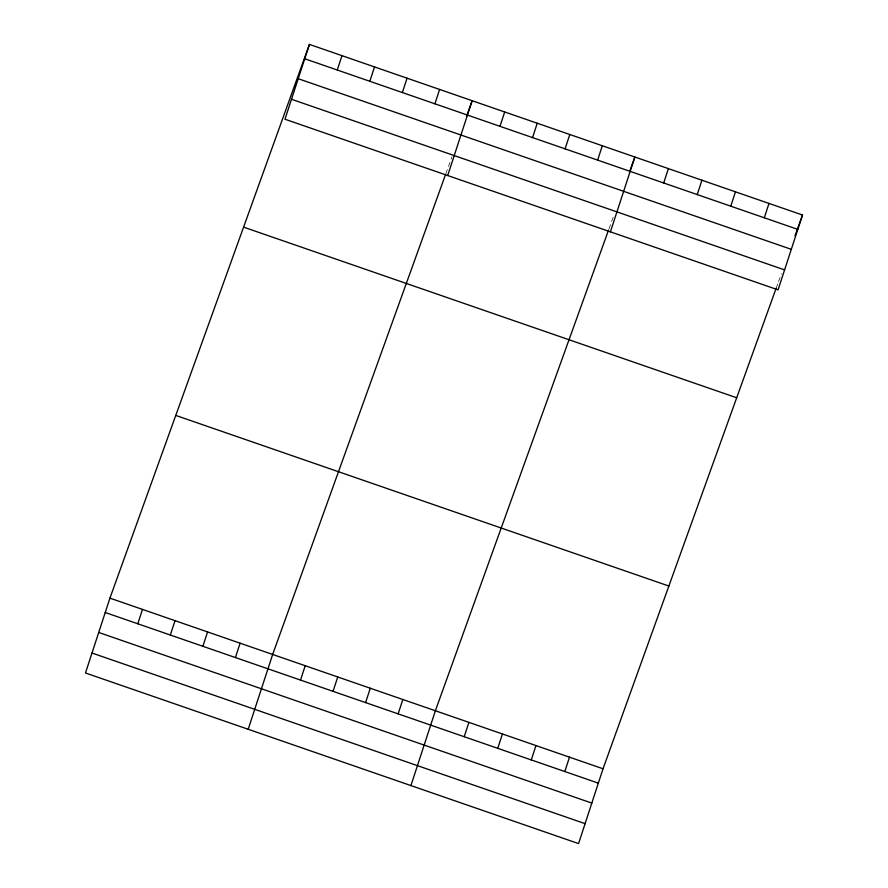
<?xml version="1.0" encoding="UTF-8"?>
<svg xmlns="http://www.w3.org/2000/svg" width="888" height="888" viewBox="0 0 888 888"><rect width="100%" height="100%" fill="white"/><g stroke="black" fill="none" stroke-linecap="round" stroke-linejoin="round"><path stroke-width="0.67" stroke-dasharray="4.44 3.33" d="M445.809 173.804L451.925 156.832M609.013 228.804L613.708 215.751M776.19 288.123L778.066 282.906M778.543 281.596L781.362 273.759"/><path stroke-width="1.33" d="M309.424 44.4L284.97 119.225L778.066 289.854L802.519 215.029L309.424 44.4L109.934 598.146L85.481 672.971L578.576 843.6L603.03 768.775L776.19 288.123M137.784 623.776L142.48 609.412M337.274 70.019L341.969 55.667M170.329 635.031L175.025 620.679M369.819 81.285L374.514 66.922M202.875 646.298L207.57 631.934M402.364 92.541L407.059 78.188M235.42 657.553L240.115 643.201M434.909 103.807L439.604 89.444M248.196 729.281L272.66 654.456L445.343 175.103M447.696 175.535L472.15 100.71L466.5 116.372M300.51 680.086L305.195 665.723M500 126.329L504.695 111.966M333.044 691.341L337.74 676.978M532.545 137.596L537.24 123.232M365.59 702.608L370.285 688.244M565.09 148.851L569.785 134.488M398.135 713.863L402.83 699.5M597.635 160.118L602.33 145.754M410.922 785.591L435.375 710.766L608.535 230.103M610.411 231.835L634.876 157.01L629.703 171.373M464.213 736.729L468.908 722.366M663.702 182.972L668.398 168.62M497.746 748.329L502.442 733.965M697.235 194.583L701.931 180.22M531.279 759.928L535.964 745.576M730.769 206.183L735.464 191.819M564.801 771.539L569.497 757.175M764.302 217.782L768.997 203.419M795.004 235.908L802.519 215.029M304.728 58.763L797.824 229.393M298.213 78.71L791.308 249.339M291.486 99.267L784.592 269.897M243.59 227.139L736.696 397.769M175.769 415.418L668.864 586.036M109.934 598.146L603.03 768.775M105.239 612.509L598.334 783.138M98.712 632.467L591.819 803.096M91.997 653.024L585.092 823.653"/></g></svg>
